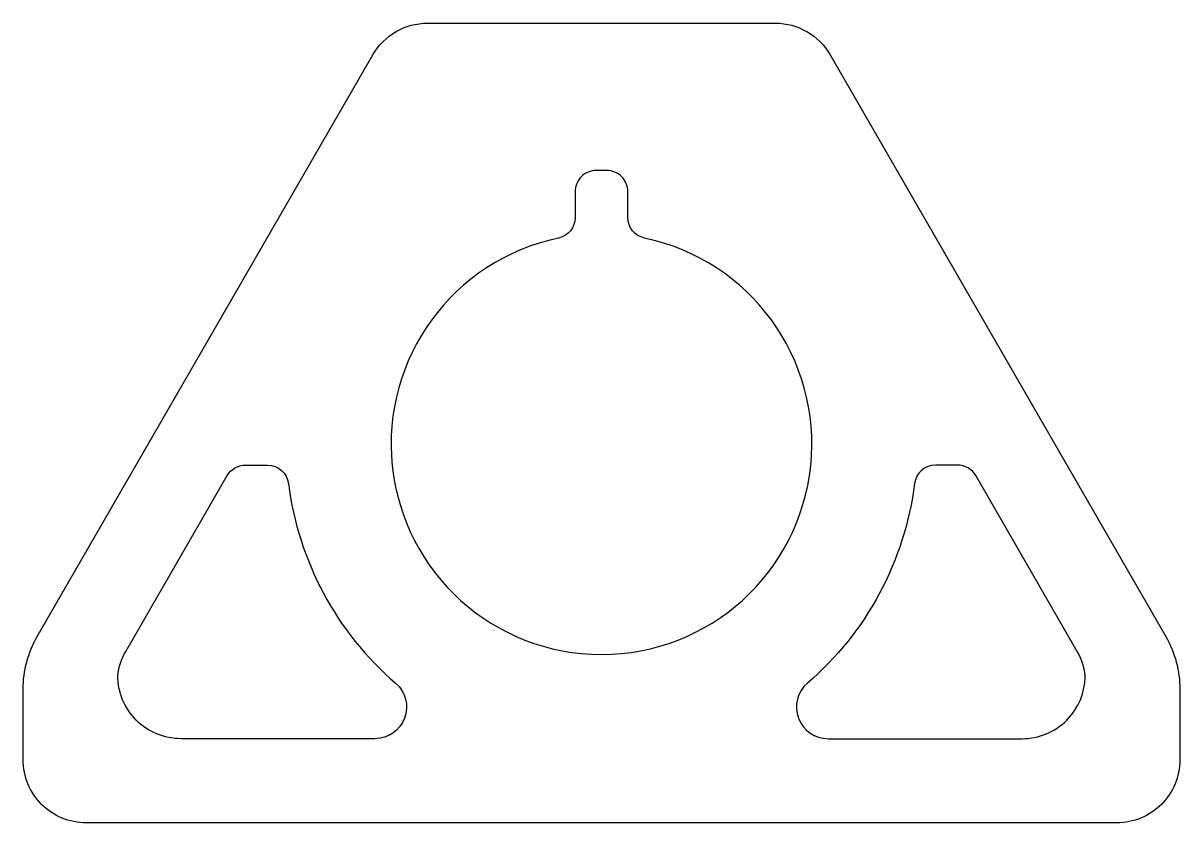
# Model space of a CAD drawing. Extents: x 753.2 to 808.2, y 355.9 to 393.9.
import ezdxf

# ---------------------------------------------------------------- set-up
doc = ezdxf.new("R2010")
doc.units = 0
doc.layers.get('0').update_dxf_attribs({"linetype": 'CONTINUOUS'})

msp = doc.modelspace()

# ---------------------------------------------------------------- linework, layer by layer
at = {"color": 7, "linetype": 'CONTINUOUS', "flags": 128}
for points in [[(753.881, 364.789), (769.845, 392.44, -0.267949), (772.443, 393.94), (788.979, 393.94, -0.267949), (791.577, 392.44), (807.541, 364.789, -0.131652), (808.211, 362.289), (808.211, 358.94, -0.414214), (805.211, 355.94), (756.211, 355.94, -0.414214), (753.211, 358.94), (753.211, 362.289, -0.131652)], [(779.461, 384.707, -0.355087), (778.666, 383.728, 9.674412), (782.757, 383.728, -0.355087), (781.961, 384.707), (781.961, 385.94, 0.414214), (780.961, 386.94), (780.461, 386.94, 0.414214), (779.461, 385.94)], [(757.711, 362.94, -0.101379), (758.092, 364.082), (762.917, 372.44, -0.267949), (763.783, 372.94), (764.837, 372.94, -0.377964), (765.829, 372.065, 0.185656), (770.92, 362.576, -0.695348), (769.941, 359.94), (760.711, 359.94, -0.414214)]]:
    msp.add_lwpolyline(points, format="xyb", close=True, dxfattribs=at)
msp.add_lwpolyline([(796.586, 372.94, 0.377964), (795.594, 372.065, -0.185656), (790.502, 362.576, 0.695348), (791.482, 359.94), (800.711, 359.94, 0.414214), (803.711, 362.94, 0.101379), (803.331, 364.082), (798.505, 372.44, 0.267949), (797.639, 372.94), (796.586, 372.94)], format="xyb", dxfattribs=at)

doc.saveas('drawing.dxf')
